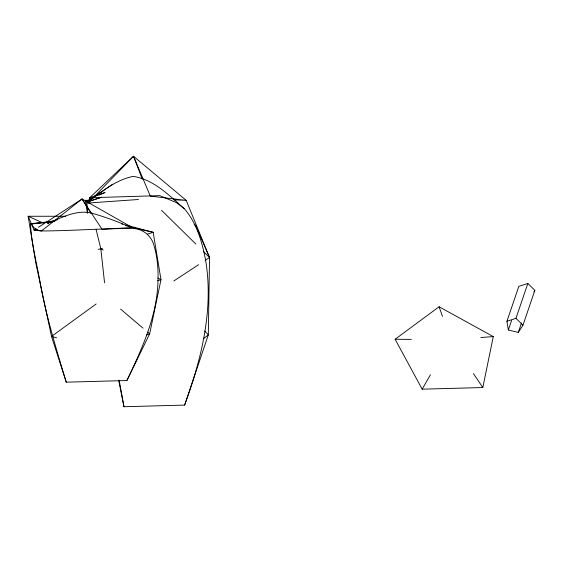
<?xml version="1.0" encoding="UTF-8"?>
<svg xmlns="http://www.w3.org/2000/svg" width="563" height="563" viewBox="0 0 563 563"><rect width="100%" height="100%" fill="white"/><g stroke="black" fill="none" stroke-linecap="round" stroke-linejoin="round"><path stroke-width="0.84" d="M118.68 380.257L123.966 406.732L184.629 405.093L208.31 334.908L209.535 257.509L186.212 200.379L133.515 156.268L89.651 197.754L89.763 200.322L86.864 202.42L87.645 212.849M30.479 223.56L31.338 223.954L46.405 222.378L30.479 223.56C31.345 243.737 36.877 263.561 40.318 283.435C46.391 317.039 56.448 349.574 66.251 382.178L126.907 380.539L149.659 333.789L160.976 279.705L153.199 232.315L121.749 223.954M482.815 387.541L493.272 336.604L439.084 306.765L395.127 339.257L422.151 389.174L482.815 387.541L473.42 373.579M98.884 195.248L105.049 192.49L89.651 197.754L88.067 203.032L138.477 199.499M506.932 321.276L518.812 286.384L527.841 283.442L534.85 290.325L522.971 325.217L518.277 332.416L508.361 329.981L506.932 321.276L515.961 318.334L527.841 283.442M508.361 329.981L511.584 320.53M518.277 332.416L521.493 322.965M184.629 405.093C201.413 359.159 213.743 309.784 205.699 260.676C202.201 242.174 196.846 223.145 184.249 208.641C169.181 195.467 153.875 179.506 133.185 176.388C118.849 179.259 106.808 187.761 95.323 196.332M126.907 380.539C141.82 348.99 157.161 316.378 157.992 280.747A59.094 23.343 -84.7 0 0 154.318 246.819C152.052 235.728 142.136 227.762 130.778 228.529C100.988 228.395 71.219 230.893 41.416 230.95L34.054 230.14L28.15 216.255L65.751 216.262M422.151 389.174L430.463 374.74M533.914 291.768L534.85 290.325M91.706 199.288L88.067 203.032L85.337 200.344L89.693 200.231M94.732 196.17L133.515 156.268L150.307 196.114L186.212 200.379L174.066 199.823M147.379 234.152L153.199 232.315L132.206 227.494L82.071 198.978L41.416 230.95C36.82 230.739 33.358 227.952 31.338 223.954L55.244 220.802M203.532 338.652L208.31 334.908L204.742 331.037M96.153 303.978L51.514 336.442L66.251 382.178M89.763 200.322L93.887 197.367M88.391 201.209L93.944 197.268M95.33 196.283L97.413 194.805M98.799 193.82L112.706 184.2M173.791 280.986L198.591 264.701M205.157 260.387L209.535 257.509L195.657 225.446L194.151 224.574M36.243 228.726L34.054 230.14L37.468 229.338M38.425 227.311L82.071 198.978L102.072 229.317L132.206 227.494L125.507 225.58M91.1 198.458L89.637 199.386L94.26 197.317M94.781 196.121L102.135 191.455M146.45 335.112L149.659 333.789L147.682 332.107M55.09 220.696L47.855 223.23C61.867 217.768 76.413 209.232 91.973 213.25C102.445 216.171 112.691 219.823 122.755 223.933M87.884 201.786L101.643 197.219L87.314 201.857M98.279 249.416L102.508 248.304M57.553 219.718L47.285 222.934L52.197 221.822M157.654 280.74L160.976 279.705L157.858 278.101M480.83 337.504L493.272 336.604M89.651 197.754L159.758 195.628L176.451 202.617L184.249 208.641M395.127 339.257L411.321 339.383M89.616 201.315L85.337 200.344L87.441 213.152M56.567 337.793L51.514 336.442L35.933 263.646L28.15 216.255L43.33 223.061M96.132 229.627L100.847 248.832L103.184 250.035M120.602 309.108L143.058 328.18M515.961 318.334L522.971 325.217M161.602 210.344L195.84 244.032M203.313 251.387L209.535 257.509M82.071 198.978L91.058 213.391M133.515 156.268L142.27 179.118M439.084 306.765L442.455 316.371M123.966 406.732L119.131 380.053M100.847 248.832L104.556 282.816"/></g></svg>
